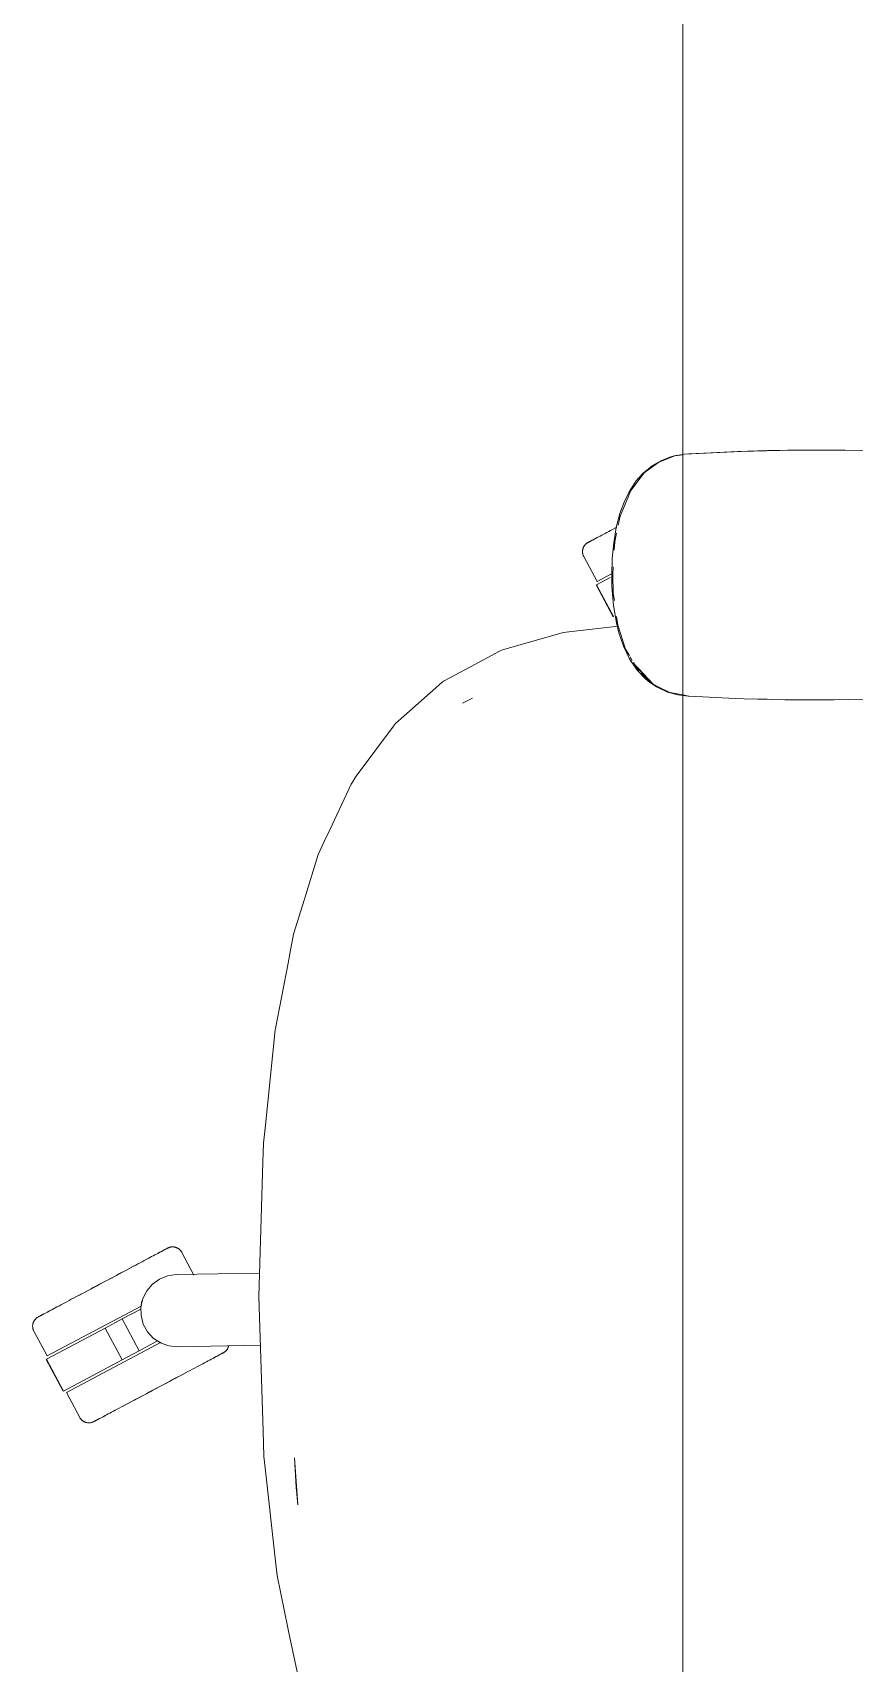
# Model space of a CAD drawing. Header units: millimetres. Extents: x 155927 to 295199, y -4084 to 97293.
# Drawn here: x 223277 to 223595, y 33040 to 33673 of the extents above; entities that cross this region are included whole.
import ezdxf

# ---------------------------------------------------------------- set-up
doc = ezdxf.new("R2010")
doc.units = ezdxf.units.MM
doc.header["$MEASUREMENT"] = 0
doc.layers.add('G-IMPT', color=8, linetype='CONTINUOUS', lineweight=9)
doc.layers.add('I-FURN', color=8, linetype='CONTINUOUS', lineweight=9)

msp = doc.modelspace()

# ---------------------------------------------------------------- linework, layer by layer
at = {"layer": 'G-IMPT'}
for p, q in [((223551.3, 33510.08), (223529.52, 33508.99)), ((223550.09, 33510.04), (223529.52, 33508.99)), ((223551.3, 33510.08), (223531.13, 33509.11)), ((223571.49, 33510.55), (223550.09, 33510.04)), ((223561.66, 33510.39), (223550.09, 33510.04)), ((223550.09, 33510.04), (223551.3, 33510.08)), ((223571.49, 33510.55), (223551.3, 33510.08)), ((223561.66, 33510.39), (223580.88, 33510.59)), ((223571.49, 33510.55), (223561.66, 33510.39)), ((223591.68, 33510.5), (223561.66, 33510.39)), ((223569.45, 33510.53), (223567.54, 33510.46)), ((223571.49, 33510.51), (223569.45, 33510.53)), ((223591.68, 33510.5), (223571.49, 33510.55)), ((223591.68, 33510.5), (223580.88, 33510.59)), ((223591.68, 33510.5), (223600.09, 33510.34)), ((223517.06, 33504.58), (223513.32, 33501.5)), ((223519.46, 33505.87), (223513.84, 33501.7)), ((223520.49, 33506.54), (223517.06, 33504.58)), ((223525.66, 33508.28), (223519.46, 33505.87)), ((223520.49, 33506.54), (223524.13, 33507.93)), ((223525.48, 33508.3), (223524.13, 33507.93)), ((223525.48, 33508.3), (223527.87, 33508.74)), ((223525.66, 33508.28), (223528.82, 33508.76)), ((223529.52, 33508.99), (223527.87, 33508.74)), ((223529.52, 33508.99), (223531.13, 33509.11)), ((223508, 33494.42), (223510.65, 33498.46)), ((223513.84, 33501.7), (223508.62, 33494.91)), ((223510.65, 33498.46), (223513.32, 33501.5)), ((223504.43, 33486.01), (223506.01, 33490.34)), ((223504.45, 33484.89), (223506.78, 33490.52)), ((223508, 33494.42), (223506.01, 33490.34)), ((223508.62, 33494.91), (223506.78, 33490.52)), ((223504.43, 33486.01), (223503, 33480.53)), ((223504.45, 33484.89), (223503.74, 33481.43)), ((223502, 33474.6), (223503, 33480.53)), ((223503.09, 33478.27), (223502.41, 33474.93)), ((223502, 33474.6), (223501.43, 33468.45)), ((223502.41, 33474.93), (223502.21, 33471.73)), ((223501.25, 33462.11), (223501.43, 33468.45)), ((223501.82, 33465.22), (223501.63, 33462.11)), ((223501.34, 33457.6), (223501.25, 33462.11)), ((223501.86, 33454.94), (223501.63, 33462.11)), ((223501.34, 33457.6), (223501.91, 33450.28)), ((223501.86, 33454.94), (223502.25, 33452.16)), ((223503.03, 33443.52), (223501.91, 33450.28)), ((223503.12, 33445.97), (223503.58, 33442.68)), ((223480.16, 33439.13), (223482.42, 33439.76)), ((223503.7, 33442.18), (223482.42, 33439.76)), ((223504.01, 33439.6), (223503.03, 33443.52)), ((223503.58, 33442.68), (223506.61, 33433.29)), ((223504.01, 33439.6), (223505.75, 33434.51)), ((223480.16, 33439.13), (223458.82, 33433.12)), ((223505.75, 33434.51), (223507.95, 33429.87)), ((223506.61, 33433.29), (223508.08, 33430.84)), ((223457.7, 33432.52), (223446.47, 33426.51)), ((223458.82, 33433.12), (223457.7, 33432.52)), ((223507.95, 33429.87), (223508.76, 33428.5)), ((223508.36, 33430.37), (223509.22, 33428.93)), ((223511.21, 33425.04), (223508.76, 33428.5)), ((223509.69, 33428.14), (223511.58, 33424.99)), ((223510.38, 33427.08), (223511.71, 33425.65)), ((223510.38, 33427.08), (223511.66, 33425.61)), ((223435.36, 33420.34), (223436.03, 33420.93)), ((223446.47, 33426.51), (223436.03, 33420.93)), ((223514.07, 33422), (223511.21, 33425.04)), ((223511.58, 33424.99), (223511.72, 33424.85)), ((223511.72, 33425.64), (223517.28, 33419.68)), ((223511.72, 33425.54), (223514.87, 33421.92)), ((223512.67, 33423.97), (223517.28, 33419.68)), ((223514.07, 33422), (223515.39, 33420.86)), ((223517.28, 33419.68), (223514.87, 33421.92)), ((223518.61, 33418.66), (223515.39, 33420.86)), ((223420.58, 33407.32), (223435.36, 33420.34)), ((223443.33, 33412.32), (223447.22, 33414.28)), ((223445.63, 33413.5), (223447.22, 33414.28)), ((223519.52, 33418.58), (223517.28, 33419.68)), ((223518.61, 33418.66), (223522.94, 33416.67)), ((223519.52, 33418.58), (223523.78, 33416.48)), ((223526.89, 33415.61), (223522.94, 33416.67)), ((223523.78, 33416.48), (223528.82, 33415.54)), ((223528.82, 33415.37), (223526.89, 33415.61)), ((223528.82, 33415.54), (223531.13, 33415.11)), ((223530.9, 33415.11), (223528.82, 33415.37)), ((223536.57, 33414.82), (223530.9, 33415.11)), ((223536.57, 33414.82), (223549.13, 33414.21)), ((223443.33, 33412.32), (223445.63, 33413.5)), ((223552.67, 33414.09), (223549.13, 33414.21)), ((223568.34, 33413.71), (223552.67, 33414.09)), ((223556.07, 33414.03), (223559.4, 33413.88)), ((223561.61, 33413.88), (223559.4, 33413.88)), ((223568.34, 33413.71), (223572.85, 33413.66)), ((223572.85, 33413.66), (223587.56, 33413.66)), ((223593.04, 33413.73), (223587.56, 33413.66)), ((223593.04, 33413.73), (223605.34, 33414.03)), ((223402.03, 33383.99), (223416.6, 33403.49)), ((223416.6, 33403.49), (223417.32, 33404.45)), ((223420.58, 33407.32), (223417.32, 33404.45)), ((223401.57, 33383.22), (223400.63, 33381.64)), ((223402.03, 33383.99), (223401.57, 33383.22)), ((223400.2, 33380.93), (223390.94, 33361.29)), ((223400.2, 33380.93), (223400.63, 33381.64)), ((223387.31, 33353.61), (223390.5, 33360.37)), ((223390.94, 33361.29), (223390.5, 33360.37)), ((223387.31, 33353.61), (223381.99, 33336.34)), ((223381.99, 33336.34), (223377.8, 33322.73)), ((223377.8, 33322.73), (223376.34, 33315.13)), ((223375.64, 33311.46), (223376.34, 33315.13)), ((223375.64, 33311.46), (223370.77, 33286.08)), ((223370.68, 33285.62), (223366.86, 33248.63)), ((223370.68, 33285.62), (223370.77, 33286.08)), ((223366.86, 33248.63), (223366.13, 33241.56)), ((223365.9, 33234.3), (223366.13, 33241.56)), ((223364.29, 33182.14), (223365.9, 33234.3)), ((223365.99, 33129.96), (223364.29, 33182.14)), ((223365.99, 33129.96), (223366.31, 33120.02)), ((223366.8, 33115.64), (223366.31, 33120.02)), ((223378.19, 33119.48), (223378.83, 33108.15)), ((223378.19, 33119.48), (223379.44, 33101.2)), ((223366.8, 33115.64), (223370.92, 33078.2)), ((223379.44, 33101.2), (223378.83, 33108.15)), ((223371.41, 33073.78), (223370.92, 33078.2)), ((223375.76, 33052.84), (223371.41, 33073.78)), ((223375.76, 33052.84), (223376.52, 33049.16)), ((223376.52, 33049.16), (223379.39, 33035.34))]:
    msp.add_line(p, q, dxfattribs=at)
at = {"layer": 'I-FURN'}
for p, q in [((223528.82, 32626.57), (223528.82, 34226.57)), ((223528.82, 34226.57), (223528.82, 32626.57)), ((223497.98, 33477.86), (223497.35, 33477.53)), ((223498.65, 33478.22), (223497.98, 33477.86)), ((223499.34, 33478.58), (223498.65, 33478.22)), ((223500.07, 33478.97), (223499.34, 33478.58)), ((223500.81, 33479.37), (223500.07, 33478.97)), ((223501.59, 33479.78), (223500.81, 33479.37)), ((223502.39, 33480.21), (223501.59, 33479.78)), ((223503.22, 33480.64), (223502.39, 33480.21)), ((223489.91, 33471.27), (223489.92, 33471.43)), ((223489.91, 33471.11), (223489.91, 33471.27)), ((223489.92, 33471.43), (223489.93, 33471.6)), ((223489.93, 33471.6), (223489.96, 33471.76)), ((223489.96, 33471.76), (223489.98, 33471.91)), ((223489.98, 33471.91), (223490.02, 33472.07)), ((223490.02, 33472.07), (223490.06, 33472.23)), ((223490.06, 33472.23), (223490.1, 33472.38)), ((223490.1, 33472.38), (223490.16, 33472.53)), ((223490.16, 33472.53), (223490.21, 33472.68)), ((223490.21, 33472.68), (223490.28, 33472.83)), ((223490.28, 33472.83), (223490.35, 33472.98)), ((223490.35, 33472.98), (223490.42, 33473.12)), ((223490.42, 33473.12), (223490.51, 33473.26)), ((223490.51, 33473.26), (223490.59, 33473.39)), ((223490.59, 33473.39), (223490.69, 33473.53)), ((223490.69, 33473.53), (223490.78, 33473.65)), ((223490.78, 33473.65), (223490.89, 33473.78)), ((223490.89, 33473.78), (223490.99, 33473.9)), ((223490.99, 33473.9), (223491.11, 33474.01)), ((223491.11, 33474.01), (223491.22, 33474.13)), ((223491.22, 33474.13), (223491.35, 33474.23)), ((223491.35, 33474.23), (223491.47, 33474.33)), ((223491.47, 33474.33), (223491.6, 33474.43)), ((223491.6, 33474.43), (223491.73, 33474.52)), ((223491.73, 33474.52), (223491.87, 33474.61)), ((223491.87, 33474.61), (223492.01, 33474.69)), ((223492.01, 33474.69), (223492.05, 33474.71)), ((223492.1, 33474.73), (223492.05, 33474.71)), ((223492.05, 33474.71), (223492.07, 33474.72)), ((223492.05, 33474.71), (223492.05, 33474.71)), ((223492.07, 33474.72), (223492.13, 33474.75)), ((223492.18, 33474.77), (223492.1, 33474.73)), ((223492.13, 33474.75), (223492.23, 33474.8)), ((223492.3, 33474.84), (223492.18, 33474.77)), ((223492.23, 33474.8), (223492.37, 33474.88)), ((223492.46, 33474.93), (223492.3, 33474.84)), ((223492.37, 33474.88), (223492.55, 33474.97)), ((223492.66, 33475.03), (223492.46, 33474.93)), ((223492.55, 33474.97), (223492.77, 33475.09)), ((223492.9, 33475.16), (223492.66, 33475.03)), ((223492.77, 33475.09), (223493.03, 33475.23)), ((223493.18, 33475.31), (223492.9, 33475.16)), ((223493.03, 33475.23), (223493.32, 33475.38)), ((223493.5, 33475.48), (223493.18, 33475.31)), ((223493.32, 33475.38), (223493.66, 33475.56)), ((223493.86, 33475.67), (223493.5, 33475.48)), ((223493.66, 33475.56), (223494.03, 33475.76)), ((223494.25, 33475.88), (223493.86, 33475.67)), ((223494.03, 33475.76), (223494.44, 33475.98)), ((223494.68, 33476.1), (223494.25, 33475.88)), ((223494.44, 33475.98), (223494.89, 33476.22)), ((223495.14, 33476.35), (223494.68, 33476.1)), ((223494.89, 33476.22), (223495.37, 33476.47)), ((223495.65, 33476.62), (223495.14, 33476.35)), ((223495.37, 33476.47), (223495.89, 33476.75)), ((223496.18, 33476.9), (223495.65, 33476.62)), ((223495.89, 33476.75), (223496.44, 33477.04)), ((223496.75, 33477.21), (223496.18, 33476.9)), ((223496.44, 33477.04), (223497.02, 33477.35)), ((223497.35, 33477.53), (223496.75, 33477.21)), ((223489.91, 33470.95), (223489.91, 33471.11)), ((223489.93, 33470.79), (223489.91, 33470.95)), ((223489.94, 33470.63), (223489.93, 33470.79)), ((223489.97, 33470.47), (223489.94, 33470.63)), ((223490, 33470.31), (223489.97, 33470.47)), ((223490.03, 33470.16), (223490, 33470.31)), ((223490.08, 33470), (223490.03, 33470.16)), ((223490.13, 33469.85), (223490.08, 33470)), ((223490.18, 33469.7), (223490.13, 33469.85)), ((223490.24, 33469.55), (223490.18, 33469.7)), ((223490.31, 33469.4), (223490.24, 33469.55)), ((223490.38, 33469.26), (223490.31, 33469.4)), ((223490.38, 33469.26), (223495.53, 33459.57)), ((223495.35, 33458.34), (223500.64, 33461.15)), ((223495.53, 33459.57), (223501.16, 33462.56)), ((223495.18, 33458.25), (223501.75, 33445.89)), ((223501.92, 33445.98), (223495.35, 33458.34)), ((223502.01, 33446.03), (223501.92, 33445.98)), ((223325.64, 33199.13), (223325.12, 33198.85)), ((223325.37, 33198.98), (223325.87, 33199.25)), ((223326.12, 33199.38), (223325.64, 33199.13)), ((223325.87, 33199.25), (223326.33, 33199.49)), ((223326.57, 33199.62), (223326.12, 33199.38)), ((223326.33, 33199.49), (223326.76, 33199.72)), ((223326.98, 33199.84), (223326.57, 33199.62)), ((223326.76, 33199.72), (223327.16, 33199.93)), ((223327.35, 33200.04), (223326.98, 33199.84)), ((223327.16, 33199.93), (223327.51, 33200.12)), ((223327.69, 33200.21), (223327.35, 33200.04)), ((223327.51, 33200.12), (223327.83, 33200.29)), ((223327.98, 33200.37), (223327.69, 33200.21)), ((223327.83, 33200.29), (223328.11, 33200.44)), ((223328.24, 33200.51), (223327.98, 33200.37)), ((223328.11, 33200.44), (223328.35, 33200.57)), ((223328.46, 33200.63), (223328.24, 33200.51)), ((223328.35, 33200.57), (223328.55, 33200.67)), ((223328.64, 33200.72), (223328.46, 33200.63)), ((223328.55, 33200.67), (223328.71, 33200.76)), ((223328.78, 33200.8), (223328.64, 33200.72)), ((223328.71, 33200.76), (223328.83, 33200.82)), ((223328.88, 33200.85), (223328.78, 33200.8)), ((223328.83, 33200.82), (223328.92, 33200.87)), ((223328.94, 33200.88), (223328.88, 33200.85)), ((223328.92, 33200.87), (223328.96, 33200.89)), ((223328.96, 33200.89), (223328.94, 33200.88)), ((223328.96, 33200.89), (223329.11, 33200.96)), ((223328.96, 33200.89), (223328.96, 33200.89)), ((223329.11, 33200.96), (223329.25, 33201.03)), ((223329.25, 33201.03), (223329.4, 33201.09)), ((223329.4, 33201.09), (223329.55, 33201.15)), ((223329.55, 33201.15), (223329.71, 33201.2)), ((223329.71, 33201.2), (223329.86, 33201.24)), ((223329.86, 33201.24), (223330.02, 33201.28)), ((223330.02, 33201.28), (223330.18, 33201.31)), ((223330.18, 33201.31), (223330.34, 33201.33)), ((223330.34, 33201.33), (223330.5, 33201.35)), ((223330.5, 33201.35), (223330.66, 33201.36)), ((223330.66, 33201.36), (223330.82, 33201.36)), ((223330.82, 33201.36), (223330.98, 33201.36)), ((223330.98, 33201.36), (223331.14, 33201.35)), ((223331.14, 33201.35), (223331.3, 33201.34)), ((223331.3, 33201.34), (223331.46, 33201.32)), ((223331.46, 33201.32), (223331.62, 33201.29)), ((223331.62, 33201.29), (223331.78, 33201.26)), ((223331.78, 33201.26), (223331.94, 33201.22)), ((223331.94, 33201.22), (223332.09, 33201.17)), ((223332.09, 33201.17), (223332.24, 33201.12)), ((223332.24, 33201.12), (223332.39, 33201.06)), ((223332.39, 33201.06), (223332.54, 33200.99)), ((223332.54, 33200.99), (223332.69, 33200.92)), ((223332.69, 33200.92), (223332.83, 33200.85)), ((223332.83, 33200.85), (223332.97, 33200.77)), ((223332.97, 33200.77), (223333.1, 33200.68)), ((223333.1, 33200.68), (223333.23, 33200.59)), ((223333.23, 33200.59), (223333.36, 33200.49)), ((223333.36, 33200.49), (223333.49, 33200.39)), ((223333.49, 33200.39), (223333.61, 33200.28)), ((223333.61, 33200.28), (223333.72, 33200.17)), ((223333.72, 33200.17), (223333.83, 33200.05)), ((223333.83, 33200.05), (223333.94, 33199.93)), ((223333.94, 33199.93), (223334.04, 33199.8)), ((223334.04, 33199.8), (223334.14, 33199.67)), ((223334.14, 33199.67), (223334.23, 33199.54)), ((223334.23, 33199.54), (223334.31, 33199.4)), ((223334.31, 33199.4), (223334.39, 33199.26)), ((223334.39, 33199.26), (223334.41, 33199.23)), ((223339.12, 33190.38), (223334.41, 33199.23)), ((223313.86, 33192.86), (223312.93, 33192.37)), ((223313.36, 33192.6), (223314.29, 33193.09)), ((223314.78, 33193.35), (223313.86, 33192.86)), ((223314.29, 33193.09), (223315.19, 33193.57)), ((223315.67, 33193.83), (223314.78, 33193.35)), ((223315.19, 33193.57), (223316.08, 33194.04)), ((223316.55, 33194.29), (223315.67, 33193.83)), ((223316.08, 33194.04), (223316.95, 33194.5)), ((223317.41, 33194.75), (223316.55, 33194.29)), ((223316.95, 33194.5), (223317.79, 33194.95)), ((223318.24, 33195.19), (223317.41, 33194.75)), ((223319.05, 33195.62), (223318.24, 33195.19)), ((223319.84, 33196.04), (223319.05, 33195.62)), ((223320.6, 33196.45), (223319.84, 33196.04)), ((223321.34, 33196.84), (223320.6, 33196.45)), ((223322.05, 33197.21), (223321.34, 33196.84)), ((223322.72, 33197.57), (223322.05, 33197.21)), ((223323.37, 33197.92), (223322.72, 33197.57)), ((223323.99, 33198.25), (223323.37, 33197.92)), ((223324.57, 33198.56), (223323.99, 33198.25)), ((223324.26, 33198.39), (223324.83, 33198.69)), ((223325.12, 33198.85), (223324.57, 33198.56)), ((223324.83, 33198.69), (223325.37, 33198.98)), ((223302.09, 33186.6), (223301.09, 33186.07)), ((223301.55, 33186.31), (223302.55, 33186.85)), ((223303.09, 33187.14), (223302.09, 33186.6)), ((223302.55, 33186.85), (223303.55, 33187.38)), ((223304.1, 33187.67), (223303.09, 33187.14)), ((223303.55, 33187.38), (223304.56, 33187.92)), ((223305.1, 33188.2), (223304.1, 33187.67)), ((223304.56, 33187.92), (223305.56, 33188.45)), ((223306.11, 33188.74), (223305.1, 33188.2)), ((223305.56, 33188.45), (223306.57, 33188.98)), ((223307.1, 33189.27), (223306.11, 33188.74)), ((223306.57, 33188.98), (223307.56, 33189.51)), ((223308.1, 33189.8), (223307.1, 33189.27)), ((223307.56, 33189.51), (223308.55, 33190.04)), ((223309.09, 33190.32), (223308.1, 33189.8)), ((223308.55, 33190.04), (223309.54, 33190.56)), ((223310.06, 33190.84), (223309.09, 33190.32)), ((223309.54, 33190.56), (223310.51, 33191.08)), ((223311.03, 33191.36), (223310.06, 33190.84)), ((223310.51, 33191.08), (223311.48, 33191.59)), ((223311.99, 33191.87), (223311.03, 33191.36)), ((223311.48, 33191.59), (223312.43, 33192.1)), ((223312.93, 33192.37), (223311.99, 33191.87)), ((223312.43, 33192.1), (223313.36, 33192.6)), ((223320.82, 33184.36), (223323.01, 33186.92)), ((223323.01, 33186.92), (223325.75, 33188.89)), ((223325.75, 33188.89), (223328.88, 33190.14)), ((223328.88, 33190.14), (223332.23, 33190.6)), ((223332.23, 33190.6), (223364.57, 33191.17)), ((223290.7, 33180.55), (223289.86, 33180.1)), ((223291.57, 33181.01), (223290.7, 33180.55)), ((223292.46, 33181.48), (223291.57, 33181.01)), ((223293.37, 33181.96), (223292.46, 33181.48)), ((223292.87, 33181.7), (223293.79, 33182.19)), ((223294.29, 33182.45), (223293.37, 33181.96)), ((223293.79, 33182.19), (223294.72, 33182.68)), ((223295.23, 33182.95), (223294.29, 33182.45)), ((223294.72, 33182.68), (223295.66, 33183.19)), ((223296.18, 33183.46), (223295.23, 33182.95)), ((223295.66, 33183.19), (223296.62, 33183.69)), ((223297.14, 33183.97), (223296.18, 33183.46)), ((223296.62, 33183.69), (223297.59, 33184.21)), ((223298.11, 33184.49), (223297.14, 33183.97)), ((223297.59, 33184.21), (223298.57, 33184.73)), ((223299.1, 33185.01), (223298.11, 33184.49)), ((223298.57, 33184.73), (223299.55, 33185.25)), ((223300.09, 33185.54), (223299.1, 33185.01)), ((223299.55, 33185.25), (223300.55, 33185.78)), ((223301.09, 33186.07), (223300.09, 33185.54)), ((223300.55, 33185.78), (223301.55, 33186.31)), ((223318.55, 33178.06), (223319.3, 33181.34)), ((223319.3, 33181.34), (223320.82, 33184.36)), ((223278.11, 33173.79), (223278.24, 33173.88)), ((223278.24, 33173.88), (223278.37, 33173.97)), ((223278.37, 33173.97), (223278.51, 33174.06)), ((223278.51, 33174.06), (223278.65, 33174.14)), ((223278.65, 33174.14), (223278.69, 33174.16)), ((223278.74, 33174.19), (223278.69, 33174.16)), ((223278.69, 33174.16), (223278.71, 33174.17)), ((223278.69, 33174.16), (223278.69, 33174.16)), ((223278.71, 33174.17), (223278.77, 33174.2)), ((223278.82, 33174.23), (223278.74, 33174.19)), ((223278.77, 33174.2), (223278.87, 33174.26)), ((223278.94, 33174.29), (223278.82, 33174.23)), ((223278.87, 33174.26), (223279.01, 33174.33)), ((223279.1, 33174.38), (223278.94, 33174.29)), ((223279.01, 33174.33), (223279.19, 33174.43)), ((223279.3, 33174.49), (223279.1, 33174.38)), ((223279.19, 33174.43), (223279.41, 33174.54)), ((223279.54, 33174.62), (223279.3, 33174.49)), ((223279.41, 33174.54), (223279.67, 33174.68)), ((223279.82, 33174.76), (223279.54, 33174.62)), ((223279.67, 33174.68), (223279.96, 33174.84)), ((223280.14, 33174.93), (223279.82, 33174.76)), ((223279.96, 33174.84), (223280.3, 33175.02)), ((223280.5, 33175.12), (223280.14, 33174.93)), ((223280.3, 33175.02), (223280.67, 33175.22)), ((223280.89, 33175.33), (223280.5, 33175.12)), ((223280.67, 33175.22), (223281.08, 33175.43)), ((223281.32, 33175.56), (223280.89, 33175.33)), ((223281.08, 33175.43), (223281.53, 33175.67)), ((223281.79, 33175.81), (223281.32, 33175.56)), ((223281.53, 33175.67), (223282.01, 33175.93)), ((223282.29, 33176.07), (223281.79, 33175.81)), ((223282.01, 33175.93), (223282.53, 33176.2)), ((223282.17, 33159.02), (223318.89, 33178.55)), ((223282.82, 33176.36), (223282.29, 33176.07)), ((223282.53, 33176.2), (223283.08, 33176.5)), ((223283.39, 33176.66), (223282.82, 33176.36)), ((223283.08, 33176.5), (223283.66, 33176.81)), ((223283.99, 33176.98), (223283.39, 33176.66)), ((223284.63, 33177.32), (223283.99, 33176.98)), ((223285.29, 33177.67), (223284.63, 33177.32)), ((223285.98, 33178.04), (223285.29, 33177.67)), ((223286.71, 33178.42), (223285.98, 33178.04)), ((223287.46, 33178.82), (223286.71, 33178.42)), ((223288.23, 33179.23), (223287.46, 33178.82)), ((223289.03, 33179.66), (223288.23, 33179.23)), ((223289.86, 33180.1), (223289.03, 33179.66)), ((223311.34, 33173.4), (223318.48, 33177.2)), ((223318.61, 33174.68), (223318.55, 33178.06)), ((223319.48, 33171.42), (223318.61, 33174.68)), ((223276.55, 33170.73), (223276.56, 33170.89)), ((223276.55, 33170.57), (223276.55, 33170.73)), ((223276.56, 33170.41), (223276.55, 33170.57)), ((223276.56, 33170.89), (223276.58, 33171.05)), ((223276.57, 33170.25), (223276.56, 33170.41)), ((223276.58, 33170.08), (223276.57, 33170.25)), ((223276.58, 33171.05), (223276.6, 33171.21)), ((223276.61, 33169.93), (223276.58, 33170.08)), ((223276.6, 33171.21), (223276.62, 33171.37)), ((223276.64, 33169.77), (223276.61, 33169.93)), ((223276.62, 33171.37), (223276.66, 33171.53)), ((223276.67, 33169.61), (223276.64, 33169.77)), ((223276.66, 33171.53), (223276.7, 33171.68)), ((223276.72, 33169.45), (223276.67, 33169.61)), ((223276.7, 33171.68), (223276.74, 33171.84)), ((223276.77, 33169.3), (223276.72, 33169.45)), ((223276.74, 33171.84), (223276.8, 33171.99)), ((223276.82, 33169.15), (223276.77, 33169.3)), ((223276.8, 33171.99), (223276.86, 33172.14)), ((223276.88, 33169), (223276.82, 33169.15)), ((223276.86, 33172.14), (223276.92, 33172.29)), ((223276.95, 33168.85), (223276.88, 33169)), ((223276.92, 33172.29), (223276.99, 33172.43)), ((223277.02, 33168.71), (223276.95, 33168.85)), ((223276.99, 33172.43), (223277.07, 33172.57)), ((223277.02, 33168.71), (223282.17, 33159.02)), ((223277.07, 33172.57), (223277.15, 33172.71)), ((223277.15, 33172.71), (223277.23, 33172.85)), ((223277.23, 33172.85), (223277.33, 33172.98)), ((223277.33, 33172.98), (223277.43, 33173.11)), ((223277.43, 33173.11), (223277.53, 33173.23)), ((223277.53, 33173.23), (223277.64, 33173.35)), ((223277.64, 33173.35), (223277.75, 33173.47)), ((223277.75, 33173.47), (223277.86, 33173.58)), ((223277.86, 33173.58), (223277.99, 33173.69)), ((223277.99, 33173.69), (223278.11, 33173.79)), ((223281.99, 33157.79), (223304.7, 33169.87)), ((223304.7, 33169.87), (223311.34, 33173.4)), ((223311.27, 33157.51), (223304.7, 33169.87)), ((223317.91, 33161.04), (223311.34, 33173.4)), ((223321.09, 33168.46), (223319.48, 33171.42)), ((223323.38, 33165.98), (223321.09, 33168.46)), ((223289.68, 33144.9), (223326.43, 33164.44)), ((223325.05, 33164.84), (223317.91, 33161.04)), ((223326.18, 33164.11), (223323.38, 33165.98)), ((223329.36, 33162.97), (223326.18, 33164.11)), ((223332.71, 33162.62), (223329.36, 33162.97)), ((223364.91, 33163.18), (223332.71, 33162.62)), ((223351.72, 33161.2), (223351.61, 33161.08)), ((223351.82, 33161.33), (223351.72, 33161.2)), ((223351.92, 33161.46), (223351.82, 33161.33)), ((223352.01, 33161.59), (223351.92, 33161.46)), ((223352.1, 33161.72), (223352.01, 33161.59)), ((223352.18, 33161.86), (223352.1, 33161.72)), ((223352.26, 33162), (223352.18, 33161.86)), ((223352.33, 33162.15), (223352.26, 33162)), ((223352.39, 33162.3), (223352.33, 33162.15)), ((223352.45, 33162.45), (223352.39, 33162.3)), ((223352.5, 33162.6), (223352.45, 33162.45)), ((223352.55, 33162.75), (223352.5, 33162.6)), ((223352.59, 33162.91), (223352.55, 33162.75)), ((223281.82, 33157.7), (223288.39, 33145.34)), ((223288.56, 33145.43), (223281.99, 33157.79)), ((223311.27, 33157.51), (223288.56, 33145.43)), ((223317.91, 33161.04), (223311.27, 33157.51)), ((223340.22, 33154.78), (223341.02, 33155.2)), ((223341.02, 33155.2), (223341.79, 33155.61)), ((223341.79, 33155.61), (223342.54, 33156.01)), ((223342.54, 33156.01), (223343.26, 33156.4)), ((223343.26, 33156.4), (223343.96, 33156.77)), ((223343.96, 33156.77), (223344.62, 33157.12)), ((223344.62, 33157.12), (223345.26, 33157.46)), ((223345.26, 33157.46), (223345.86, 33157.78)), ((223346.17, 33157.94), (223345.58, 33157.63)), ((223345.86, 33157.78), (223346.43, 33158.08)), ((223346.72, 33158.23), (223346.17, 33157.94)), ((223346.43, 33158.08), (223346.96, 33158.36)), ((223347.24, 33158.51), (223346.72, 33158.23)), ((223346.96, 33158.36), (223347.46, 33158.63)), ((223347.72, 33158.77), (223347.24, 33158.51)), ((223347.46, 33158.63), (223347.93, 33158.88)), ((223348.16, 33159), (223347.72, 33158.77)), ((223347.93, 33158.88), (223348.36, 33159.11)), ((223348.57, 33159.22), (223348.16, 33159)), ((223348.36, 33159.11), (223348.75, 33159.32)), ((223348.95, 33159.42), (223348.57, 33159.22)), ((223348.75, 33159.32), (223349.11, 33159.5)), ((223349.28, 33159.6), (223348.95, 33159.42)), ((223349.11, 33159.5), (223349.42, 33159.67)), ((223349.58, 33159.76), (223349.28, 33159.6)), ((223349.42, 33159.67), (223349.7, 33159.82)), ((223349.84, 33159.89), (223349.58, 33159.76)), ((223349.7, 33159.82), (223349.94, 33159.95)), ((223350.06, 33160.01), (223349.84, 33159.89)), ((223349.94, 33159.95), (223350.15, 33160.06)), ((223350.24, 33160.11), (223350.06, 33160.01)), ((223350.15, 33160.06), (223350.31, 33160.14)), ((223350.38, 33160.18), (223350.24, 33160.11)), ((223350.31, 33160.14), (223350.43, 33160.21)), ((223350.48, 33160.23), (223350.38, 33160.18)), ((223350.43, 33160.21), (223350.51, 33160.25)), ((223350.54, 33160.27), (223350.48, 33160.23)), ((223350.51, 33160.25), (223350.55, 33160.27)), ((223350.56, 33160.28), (223350.54, 33160.27)), ((223350.55, 33160.27), (223350.56, 33160.28)), ((223350.6, 33160.3), (223350.56, 33160.28)), ((223350.74, 33160.38), (223350.6, 33160.3)), ((223350.87, 33160.46), (223350.74, 33160.38)), ((223351.01, 33160.55), (223350.87, 33160.46)), ((223351.14, 33160.65), (223351.01, 33160.55)), ((223351.26, 33160.75), (223351.14, 33160.65)), ((223351.38, 33160.86), (223351.26, 33160.75)), ((223351.5, 33160.97), (223351.38, 33160.86)), ((223351.61, 33161.08), (223351.5, 33160.97)), ((223328.7, 33148.65), (223327.7, 33148.12)), ((223328.16, 33148.37), (223329.16, 33148.9)), ((223329.69, 33149.18), (223328.7, 33148.65)), ((223329.16, 33148.9), (223330.15, 33149.42)), ((223330.68, 33149.71), (223329.69, 33149.18)), ((223330.15, 33149.42), (223331.13, 33149.95)), ((223331.66, 33150.23), (223330.68, 33149.71)), ((223331.13, 33149.95), (223332.11, 33150.47)), ((223332.63, 33150.74), (223331.66, 33150.23)), ((223332.11, 33150.47), (223333.07, 33150.98)), ((223333.59, 33151.25), (223332.63, 33150.74)), ((223333.07, 33150.98), (223334.02, 33151.48)), ((223334.53, 33151.75), (223333.59, 33151.25)), ((223334.02, 33151.48), (223334.96, 33151.98)), ((223335.46, 33152.25), (223334.53, 33151.75)), ((223334.96, 33151.98), (223335.88, 33152.47)), ((223336.37, 33152.73), (223335.46, 33152.25)), ((223335.88, 33152.47), (223336.79, 33152.95)), ((223336.79, 33152.95), (223337.68, 33153.43)), ((223337.68, 33153.43), (223338.54, 33153.89)), ((223338.54, 33153.89), (223339.39, 33154.34)), ((223339.39, 33154.34), (223340.22, 33154.78)), ((223289.68, 33144.9), (223294.83, 33135.21)), ((223316.82, 33142.34), (223315.88, 33141.84)), ((223316.31, 33142.07), (223317.26, 33142.57)), ((223317.77, 33142.84), (223316.82, 33142.34)), ((223317.26, 33142.57), (223318.21, 33143.08)), ((223318.74, 33143.36), (223317.77, 33142.84)), ((223318.21, 33143.08), (223319.18, 33143.59)), ((223319.71, 33143.87), (223318.74, 33143.36)), ((223319.18, 33143.59), (223320.16, 33144.11)), ((223320.69, 33144.4), (223319.71, 33143.87)), ((223320.16, 33144.11), (223321.15, 33144.64)), ((223321.69, 33144.92), (223320.69, 33144.4)), ((223321.15, 33144.64), (223322.14, 33145.17)), ((223322.68, 33145.45), (223321.69, 33144.92)), ((223322.14, 33145.17), (223323.14, 33145.7)), ((223323.68, 33145.99), (223322.68, 33145.45)), ((223323.14, 33145.7), (223324.15, 33146.23)), ((223324.69, 33146.52), (223323.68, 33145.99)), ((223324.15, 33146.23), (223325.15, 33146.77)), ((223325.69, 33147.06), (223324.69, 33146.52)), ((223325.15, 33146.77), (223326.16, 33147.3)), ((223326.7, 33147.59), (223325.69, 33147.06)), ((223326.16, 33147.3), (223327.16, 33147.83)), ((223327.7, 33148.12), (223326.7, 33147.59)), ((223327.16, 33147.83), (223328.16, 33148.37)), ((223304.12, 33135.59), (223304.68, 33135.88)), ((223304.99, 33136.05), (223304.42, 33135.74)), ((223304.68, 33135.88), (223305.26, 33136.19)), ((223305.26, 33136.19), (223305.88, 33136.52)), ((223305.88, 33136.52), (223306.52, 33136.86)), ((223306.52, 33136.86), (223307.2, 33137.22)), ((223307.2, 33137.22), (223307.91, 33137.6)), ((223307.91, 33137.6), (223308.64, 33137.99)), ((223308.64, 33137.99), (223309.41, 33138.39)), ((223309.41, 33138.39), (223310.19, 33138.81)), ((223310.19, 33138.81), (223311.01, 33139.25)), ((223311.01, 33139.25), (223311.84, 33139.69)), ((223312.3, 33139.93), (223311.45, 33139.48)), ((223311.84, 33139.69), (223312.7, 33140.14)), ((223313.17, 33140.4), (223312.3, 33139.93)), ((223312.7, 33140.14), (223313.57, 33140.61)), ((223314.06, 33140.87), (223313.17, 33140.4)), ((223313.57, 33140.61), (223314.47, 33141.09)), ((223314.96, 33141.35), (223314.06, 33140.87)), ((223314.47, 33141.09), (223315.38, 33141.57)), ((223315.88, 33141.84), (223314.96, 33141.35)), ((223315.38, 33141.57), (223316.31, 33142.07)), ((223294.85, 33135.17), (223294.83, 33135.21)), ((223294.93, 33135.03), (223294.85, 33135.17)), ((223295.02, 33134.9), (223294.93, 33135.03)), ((223295.11, 33134.76), (223295.02, 33134.9)), ((223295.21, 33134.63), (223295.11, 33134.76)), ((223295.31, 33134.51), (223295.21, 33134.63)), ((223295.41, 33134.39), (223295.31, 33134.51)), ((223295.53, 33134.27), (223295.41, 33134.39)), ((223295.64, 33134.16), (223295.53, 33134.27)), ((223295.76, 33134.05), (223295.64, 33134.16)), ((223295.89, 33133.95), (223295.76, 33134.05)), ((223296.01, 33133.85), (223295.89, 33133.95)), ((223296.15, 33133.76), (223296.01, 33133.85)), ((223296.28, 33133.67), (223296.15, 33133.76)), ((223296.42, 33133.59), (223296.28, 33133.67)), ((223296.56, 33133.51), (223296.42, 33133.59)), ((223296.71, 33133.44), (223296.56, 33133.51)), ((223296.86, 33133.38), (223296.71, 33133.44)), ((223297.01, 33133.32), (223296.86, 33133.38)), ((223297.16, 33133.27), (223297.01, 33133.32)), ((223297.31, 33133.22), (223297.16, 33133.27)), ((223297.47, 33133.18), (223297.31, 33133.22)), ((223297.63, 33133.15), (223297.47, 33133.18)), ((223297.78, 33133.12), (223297.63, 33133.15)), ((223297.94, 33133.1), (223297.78, 33133.12)), ((223298.11, 33133.08), (223297.94, 33133.1)), ((223298.27, 33133.08), (223298.11, 33133.08)), ((223298.43, 33133.07), (223298.27, 33133.08)), ((223298.59, 33133.08), (223298.43, 33133.07)), ((223298.75, 33133.09), (223298.59, 33133.08)), ((223298.91, 33133.11), (223298.75, 33133.09)), ((223299.07, 33133.13), (223298.91, 33133.11)), ((223299.23, 33133.16), (223299.07, 33133.13)), ((223299.38, 33133.2), (223299.23, 33133.16)), ((223299.54, 33133.24), (223299.38, 33133.2)), ((223299.69, 33133.29), (223299.54, 33133.24)), ((223299.84, 33133.34), (223299.69, 33133.29)), ((223299.99, 33133.41), (223299.84, 33133.34)), ((223300.14, 33133.47), (223299.99, 33133.41)), ((223300.28, 33133.54), (223300.14, 33133.47)), ((223300.28, 33133.54), (223300.3, 33133.56)), ((223300.29, 33133.55), (223300.28, 33133.54)), ((223300.33, 33133.57), (223300.29, 33133.55)), ((223300.3, 33133.56), (223300.36, 33133.59)), ((223300.41, 33133.61), (223300.33, 33133.57)), ((223300.36, 33133.59), (223300.47, 33133.64)), ((223300.54, 33133.68), (223300.41, 33133.61)), ((223300.47, 33133.64), (223300.61, 33133.72)), ((223300.7, 33133.76), (223300.54, 33133.68)), ((223300.61, 33133.72), (223300.79, 33133.81)), ((223300.9, 33133.87), (223300.7, 33133.76)), ((223300.79, 33133.81), (223301.01, 33133.93)), ((223301.14, 33134), (223300.9, 33133.87)), ((223301.01, 33133.93), (223301.26, 33134.07)), ((223301.42, 33134.15), (223301.14, 33134)), ((223301.26, 33134.07), (223301.56, 33134.22)), ((223301.74, 33134.32), (223301.42, 33134.15)), ((223301.56, 33134.22), (223301.9, 33134.4)), ((223302.09, 33134.51), (223301.74, 33134.32)), ((223301.9, 33134.4), (223302.27, 33134.6)), ((223302.49, 33134.72), (223302.09, 33134.51)), ((223302.27, 33134.6), (223302.68, 33134.82)), ((223302.92, 33134.94), (223302.49, 33134.72)), ((223302.68, 33134.82), (223303.13, 33135.06)), ((223303.38, 33135.19), (223302.92, 33134.94)), ((223303.13, 33135.06), (223303.61, 33135.31)), ((223303.88, 33135.46), (223303.38, 33135.19)), ((223303.61, 33135.31), (223304.12, 33135.59)), ((223304.42, 33135.74), (223303.88, 33135.46))]:
    msp.add_line(p, q, dxfattribs=at)
msp.add_arc((223332.28, 33176.61), 13.81, 162.66397, 167.65266, dxfattribs=at)
msp.add_open_spline([(223318.67, 33178.97), (223318.75, 33179.4), (223318.85, 33179.83), (223318.97, 33180.25)], degree=3, dxfattribs=at)

doc.saveas('drawing.dxf')
